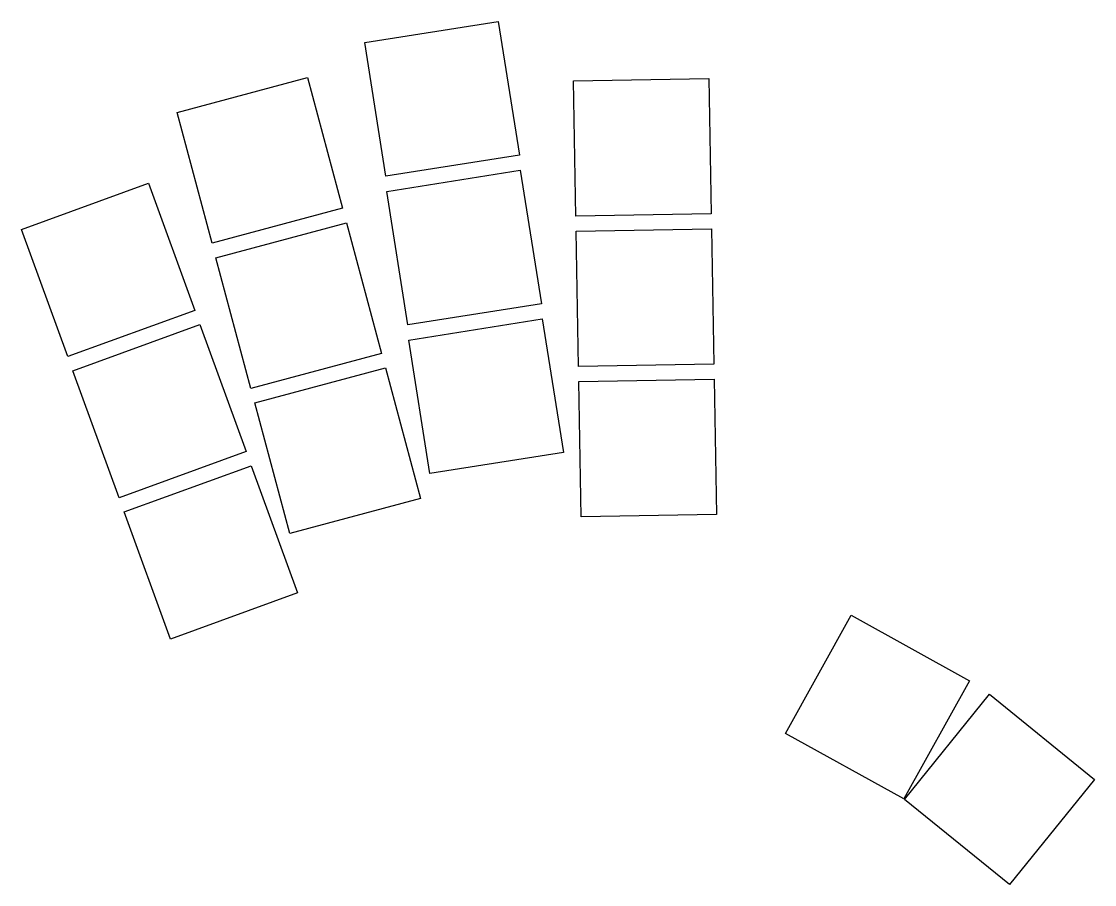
# Model space of a CAD drawing. Header units: millimetres. Extents: x -31 to 112, y -45 to 70.
import ezdxf

# ---------------------------------------------------------------- set-up
doc = ezdxf.new("R2010")
doc.units = ezdxf.units.MM

msp = doc.modelspace()

# ---------------------------------------------------------------- linework, layer by layer
for p, q in [((14.67, 66.8), (32.45, 69.61)), ((32.45, 69.61), (35.27, 51.84)), ((17.49, 49.02), (14.67, 66.8)), ((-10.32, 57.5), (7.07, 62.16)), ((7.07, 62.16), (11.73, 44.77)), ((42.49, 61.7), (60.48, 62.01)), ((42.8, 43.7), (42.49, 61.7)), ((60.48, 62.01), (60.8, 44.01)), ((-5.66, 40.11), (-10.32, 57.5)), ((35.27, 51.84), (17.49, 49.02)), ((17.6, 47.01), (35.38, 49.83)), ((35.38, 49.83), (38.2, 32.05)), ((-31.03, 41.94), (-14.12, 48.1)), ((-14.12, 48.1), (-7.96, 31.18)), ((20.42, 29.24), (17.6, 47.01)), ((11.73, 44.77), (-5.66, 40.11)), ((60.8, 44.01), (42.8, 43.7)), ((-24.87, 25.03), (-31.03, 41.94)), ((-5.14, 38.18), (12.25, 42.84)), ((12.25, 42.84), (16.91, 25.45)), ((42.84, 41.7), (60.83, 42.01)), ((43.15, 23.7), (42.84, 41.7)), ((60.83, 42.01), (61.15, 24.02)), ((-0.48, 20.79), (-5.14, 38.18)), ((38.2, 32.05), (20.42, 29.24)), ((-7.96, 31.18), (-24.87, 25.03)), ((20.54, 27.23), (38.31, 30.04)), ((38.31, 30.04), (41.13, 12.27)), ((-24.19, 23.15), (-7.28, 29.3)), ((-7.28, 29.3), (-1.12, 12.39)), ((23.35, 9.45), (20.54, 27.23)), ((16.91, 25.45), (-0.48, 20.79)), ((-18.03, 6.23), (-24.19, 23.15)), ((0.04, 18.86), (17.42, 23.52)), ((17.42, 23.52), (22.08, 6.13)), ((61.15, 24.02), (43.15, 23.7)), ((43.19, 21.7), (61.18, 22.02)), ((43.5, 3.71), (43.19, 21.7)), ((61.18, 22.02), (61.5, 4.02)), ((4.7, 1.47), (0.04, 18.86)), ((-1.12, 12.39), (-18.03, 6.23)), ((41.13, 12.27), (23.35, 9.45)), ((-17.35, 4.35), (-0.44, 10.51)), ((-0.44, 10.51), (5.72, -6.4)), ((22.08, 6.13), (4.7, 1.47)), ((-11.19, -12.56), (-17.35, 4.35)), ((61.5, 4.02), (43.5, 3.71)), ((5.72, -6.4), (-11.19, -12.56)), ((70.71, -25.12), (79.44, -9.37)), ((79.44, -9.37), (95.18, -18.1)), ((95.18, -18.1), (86.46, -33.84)), ((86.53, -33.89), (97.86, -19.9)), ((97.86, -19.9), (111.84, -31.23)), ((86.46, -33.84), (70.71, -25.12)), ((111.84, -31.23), (100.52, -45.22)), ((100.52, -45.22), (86.53, -33.89))]:
    msp.add_line(p, q)

doc.saveas('drawing.dxf')
